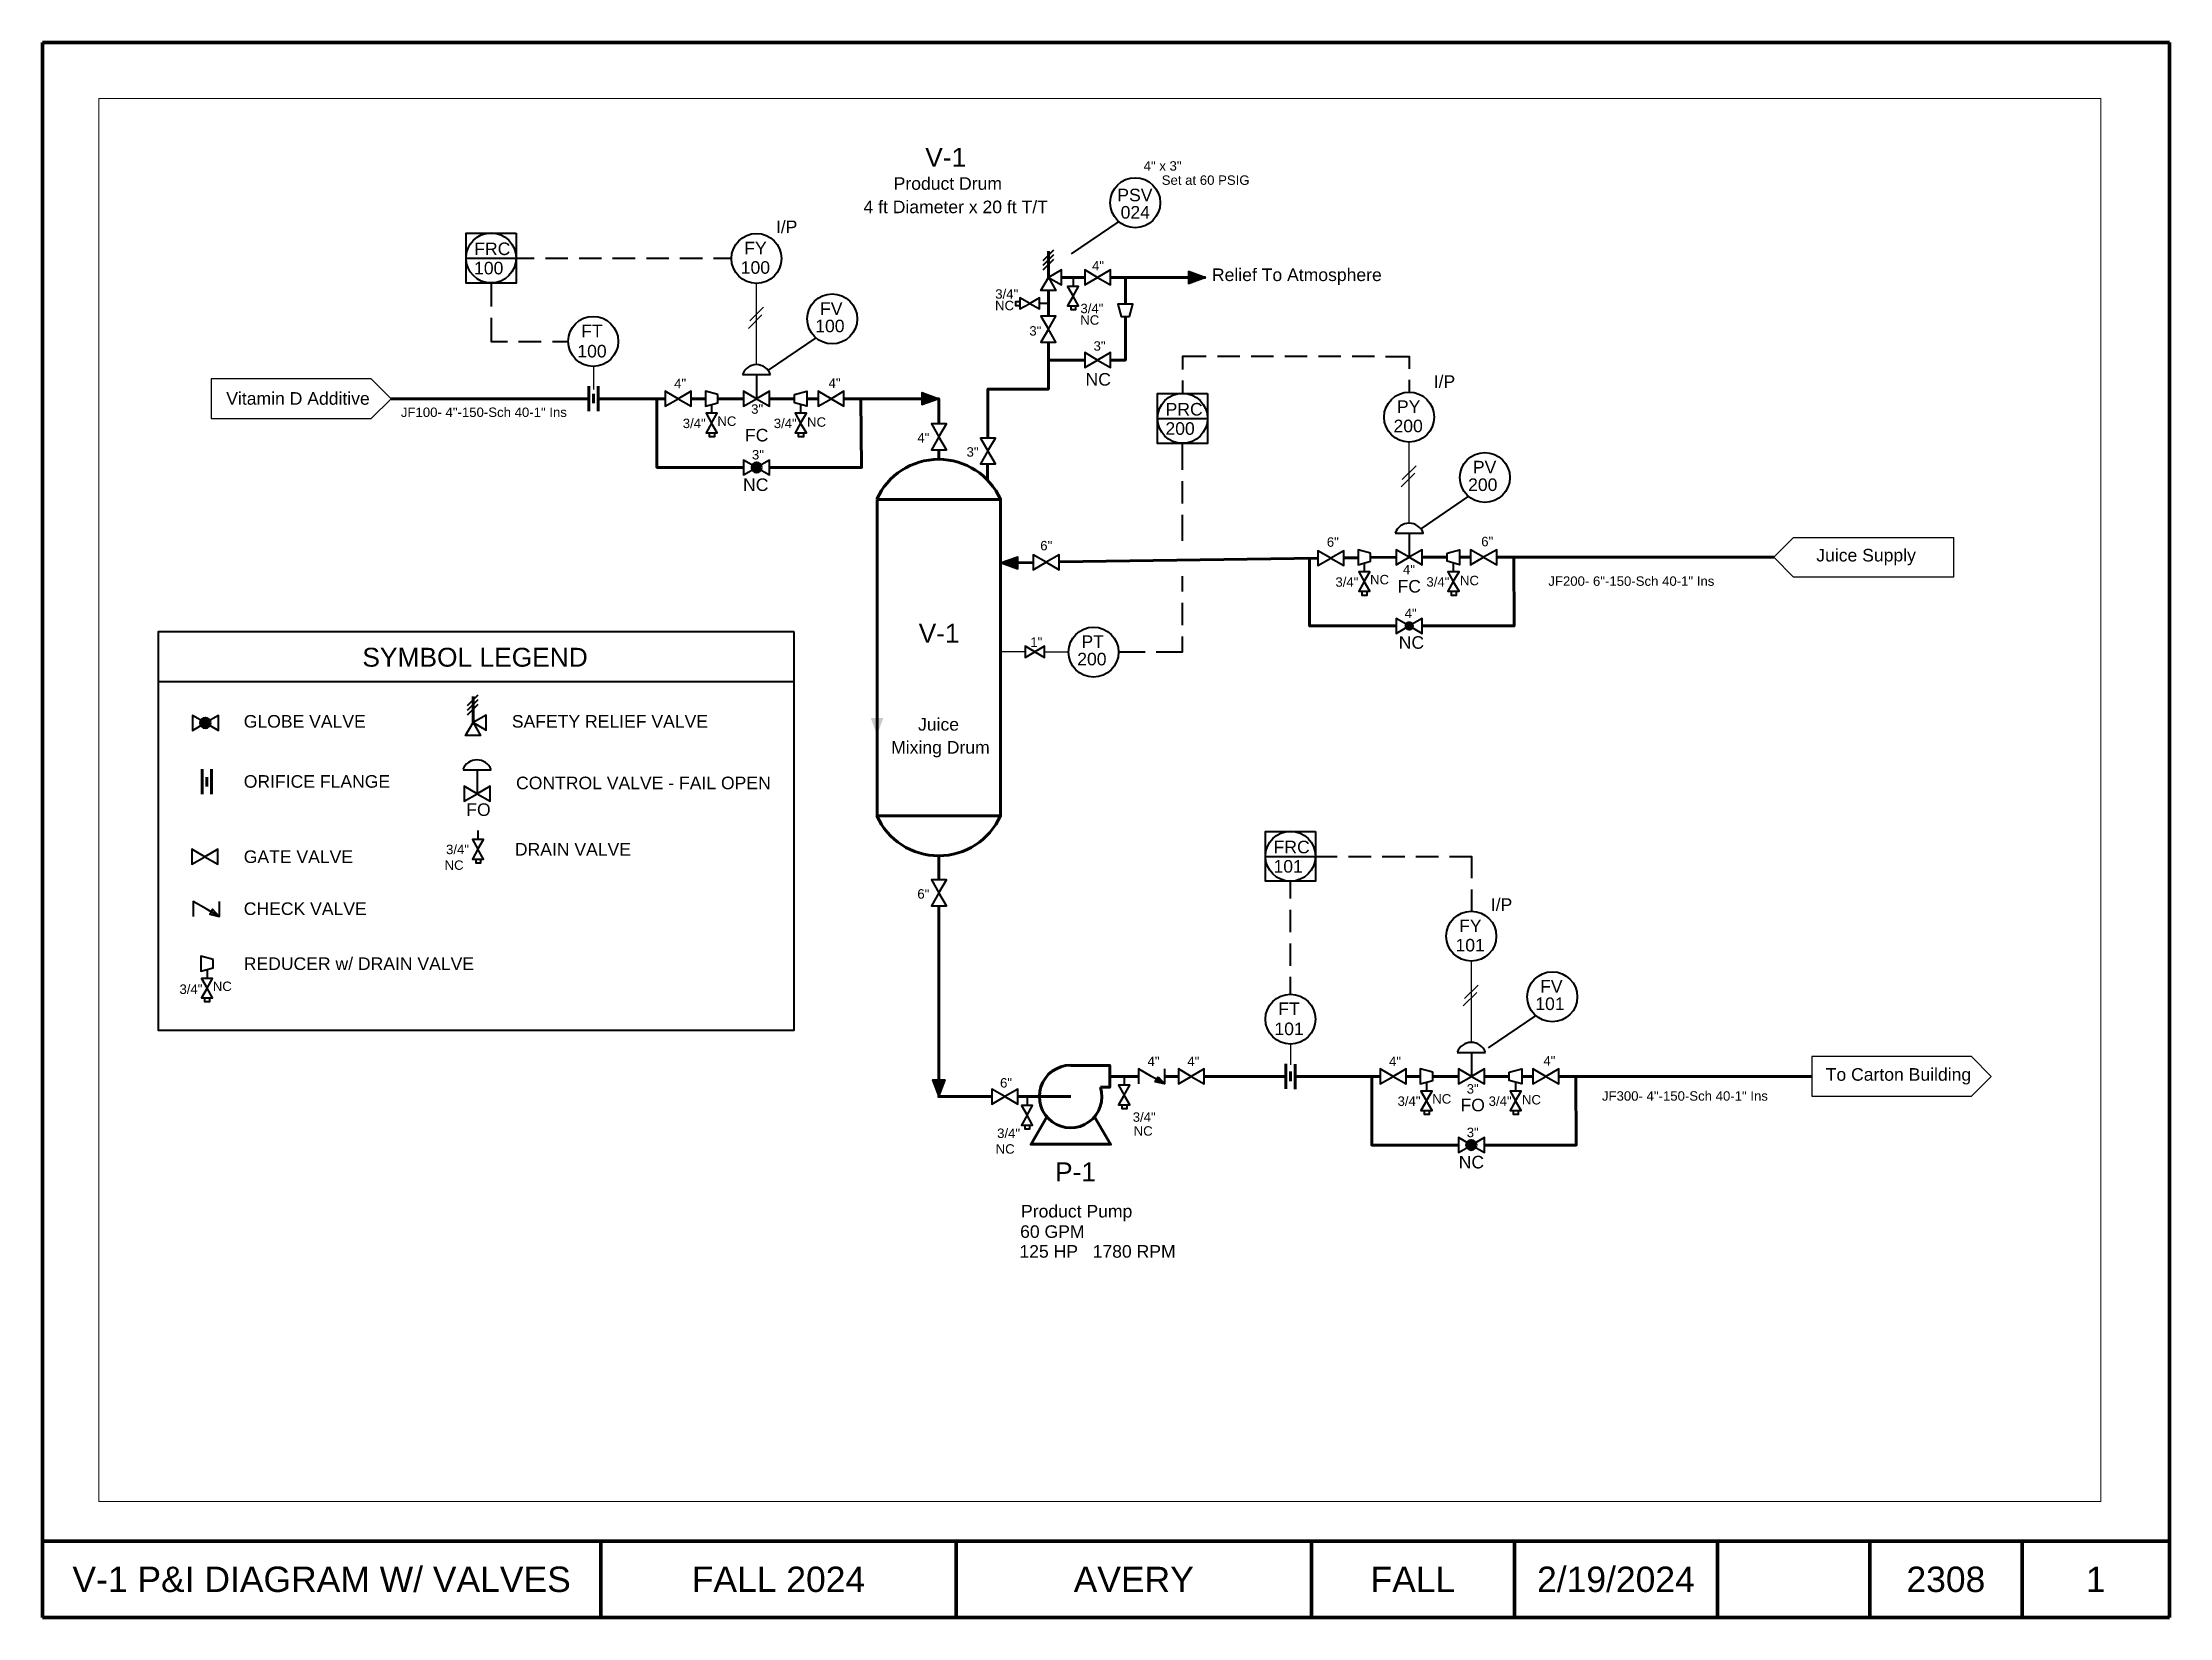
# Paper-space layout '1' of a CAD drawing. Header units: inches. Extents: x 0 to 10.5, y 0.1 to 7.8.
# The model-space entities are those that its viewports show. They can reach past a viewport. Long polylines and large blocks are cut down to what shows.
import ezdxf

# ---------------------------------------------------------------- set-up
doc = ezdxf.new("R2010")
doc.units = ezdxf.units.IN
doc.header["$MEASUREMENT"] = 0
for name, color, linetype, lineweight in [('Border', 5, 'Continuous', 80), ('Object', 1, 'Continuous', 60), ('Text', 7, 'Continuous', 30)]:
    doc.layers.add(name, color=color, linetype=linetype, lineweight=lineweight)
doc.layers.add('VP', color=8, linetype='Continuous', plot=False)
doc.styles.add('PDF ArialMT', font='arial.ttf')
doc.styles.get("Standard").update_dxf_attribs({"font": 'arial.ttf'})

msp = doc.modelspace()

# ---------------------------------------------------------------- hatches: boundary and pattern name
at = {"layer": 'Object'}
h = msp.add_hatch(color=256, dxfattribs=at)
h.dxf.hatch_style = 1
h.paths.add_polyline_path([(10.407, 12.347), (10.407, 12.286), (10.577, 12.286)])
h.paths.add_polyline_path([(10.577, 12.286), (10.407, 12.286), (10.407, 12.223)])
h.paths.add_polyline_path([(7.741, 11.135), (7.741, 11.072), (7.909, 11.072)])
h.paths.add_polyline_path([(7.909, 11.072), (7.741, 11.072), (7.741, 11.011)])
h = msp.add_hatch(color=256, dxfattribs=at)
h.dxf.hatch_style = 1
h.paths.add_polyline_path([(6.128, 10.408, 0.578671), (6.047, 10.408), (6.088, 10.385)])
h.paths.add_polyline_path([(6.047, 10.408, 0.131149), (6.041, 10.385, 0.131149), (6.047, 10.361), (6.088, 10.385)])
h.paths.add_polyline_path([(6.088, 10.385), (6.047, 10.361, 0.578671), (6.128, 10.361)])
h.paths.add_polyline_path([(6.134, 10.385, 0.131149), (6.128, 10.408), (6.088, 10.385), (6.128, 10.361, 0.131149)])
h = msp.add_hatch(color=256, dxfattribs=at)
h.dxf.hatch_style = 1
h.paths.add_polyline_path([(8.699, 9.491), (8.528, 9.43), (8.699, 9.432)])
h.paths.add_polyline_path([(8.699, 9.43), (8.699, 9.432), (8.528, 9.43), (8.699, 9.368)])
h = msp.add_hatch(color=256, dxfattribs=at)
h.dxf.hatch_style = 1
h.paths.add_polyline_path([(0.534, 7.853), (0.575, 7.829), (0.617, 7.853, 0.577001)])
h.paths.add_polyline_path([(0.617, 7.853), (0.575, 7.829), (0.616, 7.805, 0.133336), (0.623, 7.829, 0.131149)])
h.paths.add_polyline_path([(0.575, 7.829), (0.534, 7.805, 0.571269), (0.616, 7.805)])
h.paths.add_polyline_path([(0.575, 7.829), (0.534, 7.853, 0.132423), (0.527, 7.829, 0.134623), (0.534, 7.805)])
h = msp.add_hatch(color=256, dxfattribs=at)
h.dxf.hatch_style = 1
h.paths.add_polyline_path([(0.648, 5.966), (0.634, 5.94), (0.713, 5.894)])
h.paths.add_polyline_path([(0.634, 5.94), (0.62, 5.915), (0.713, 5.894)])
h.paths.add_polyline_path([(7.292, 7.877), (7.23, 7.877), (7.292, 7.708)])
h.paths.add_polyline_path([(7.354, 7.877), (7.292, 7.877), (7.292, 7.708)])
h = msp.add_hatch(color=256, dxfattribs=at)
h.dxf.hatch_style = 1
h.paths.add_polyline_path([(10.102, 4.29), (10.088, 4.265), (10.166, 4.22)])
h.paths.add_polyline_path([(10.088, 4.265), (10.073, 4.239), (10.166, 4.22)])
h = msp.add_hatch(color=256, dxfattribs=at)
h.dxf.hatch_style = 1
h.paths.add_polyline_path([(13.276, 3.63, 0.578671), (13.195, 3.63), (13.236, 3.607)])
h.paths.add_polyline_path([(13.195, 3.63, 0.133171), (13.188, 3.607, 0.135389), (13.195, 3.583), (13.236, 3.607)])
h.paths.add_polyline_path([(13.276, 3.583), (13.236, 3.607), (13.195, 3.583, 0.572947)])
h.paths.add_polyline_path([(13.276, 3.63), (13.236, 3.607), (13.276, 3.583, 0.131284), (13.282, 3.607, 0.129128)])

# ---------------------------------------------------------------- linework, layer by layer
at = {"layer": 'Object', "lineweight": 40}
for points in [[(9.709, 12.845), (9.232, 12.52)], [(8.953, 12.456), (9.059, 12.562)], [(3.184, 12.478), (3.683, 12.478), (3.864, 12.478)], [(3.976, 12.478), (4.2, 12.478)], [(4.312, 12.478), (4.536, 12.478)], [(4.648, 12.478), (4.873, 12.478)], [(4.985, 12.478), (5.209, 12.478)], [(5.321, 12.478), (5.545, 12.478)], [(5.657, 12.478), (5.836, 12.478)], [(8.953, 12.408), (9.059, 12.514)], [(8.953, 12.362), (9.059, 12.468)], [(3.433, 12.229), (3.433, 11.993)], [(9.252, 12.286), (9.252, 12.196)], [(9.005, 12.026), (8.917, 12.026)], [(3.433, 11.881), (3.433, 11.644), (3.596, 11.644)], [(3.708, 11.644), (3.932, 11.644)], [(4.045, 11.644), (4.206, 11.644)], [(6.679, 11.682), (6.203, 11.358)], [(10.585, 11.496), (10.348, 11.496), (10.348, 11.366)], [(10.921, 11.496), (10.697, 11.496)], [(11.257, 11.496), (11.033, 11.496)], [(11.593, 11.496), (11.369, 11.496)], [(11.93, 11.496), (11.706, 11.496)], [(12.266, 11.496), (12.042, 11.496)], [(12.378, 11.496), (12.614, 11.496), (12.614, 11.372)], [(5.947, 11.313), (6.228, 11.313)], [(6.088, 11.313), (6.088, 11.072), (6.218, 10.997), (6.218, 11.148), (6.088, 11.072), (5.958, 11.148), (5.958, 10.997), (6.088, 11.072)], [(10.348, 11.254), (10.348, 11.124)], [(12.614, 11.26), (12.614, 11.138)], [(5.638, 11.015), (5.638, 10.926)], [(6.528, 11.015), (6.528, 10.926)], [(10.097, 10.875), (10.598, 10.875)], [(10.348, 10.869), (10.348, 10.875)], [(10.348, 10.361), (10.348, 10.624)], [(6.064, 10.385), (6.11, 10.385)], [(10.348, 10.024), (10.348, 10.249)], [(13.206, 10.096), (12.729, 9.772)], [(10.348, 9.649), (10.348, 9.912)], [(12.614, 9.727), (12.614, 9.486), (12.744, 9.412), (12.744, 9.561), (12.614, 9.486), (12.484, 9.561), (12.484, 9.412), (12.614, 9.486)], [(12.164, 9.43), (12.164, 9.34)], [(13.055, 9.43), (13.055, 9.34)], [(10.348, 9.143), (10.348, 9.298)], [(10.348, 8.806), (10.348, 9.031)], [(12.59, 8.799), (12.638, 8.799)], [(9.709, 8.539), (9.972, 8.539)], [(10.084, 8.539), (10.348, 8.539), (10.348, 8.694)], [(0.107, 8.242), (6.459, 8.242)], [(3.198, 8.003), (3.304, 8.109)], [(3.198, 7.956), (3.304, 8.063)], [(3.198, 7.91), (3.304, 8.016)], [(0.553, 7.829), (0.599, 7.829)], [(3.152, 7.36), (3.434, 7.36)], [(3.292, 7.36), (3.292, 7.121), (3.422, 7.046), (3.422, 7.196), (3.292, 7.121), (3.164, 7.196), (3.164, 7.046), (3.292, 7.121)], [(3.301, 6.752), (3.301, 6.662)], [(11.178, 6.494), (11.677, 6.494), (11.895, 6.494)], [(12.007, 6.494), (12.232, 6.494)], [(12.344, 6.494), (12.569, 6.494)], [(12.681, 6.494), (12.906, 6.494)], [(13.018, 6.494), (13.236, 6.494), (13.236, 6.276)], [(11.428, 6.073), (11.428, 6.245)], [(0.713, 6.043), (0.713, 5.894), (0.648, 5.966), (0.62, 5.915), (0.713, 5.894), (0.584, 5.969), (0.454, 6.043), (0.454, 5.894)], [(11.428, 5.737), (11.428, 5.961)], [(13.236, 6.164), (13.236, 5.944)], [(11.428, 5.4), (11.428, 5.624)], [(0.592, 5.362), (0.592, 5.274)], [(11.428, 5.115), (11.428, 5.288)], [(13.879, 4.903), (13.402, 4.578)], [(13.095, 4.533), (13.376, 4.533)], [(13.236, 4.533), (13.236, 4.294), (13.366, 4.22), (13.366, 4.369), (13.236, 4.294), (13.106, 4.369), (13.106, 4.22), (13.236, 4.294)], [(9.763, 4.294), (9.763, 4.205)], [(10.166, 4.369), (10.166, 4.22), (10.038, 4.294), (9.908, 4.369), (9.908, 4.22)], [(8.793, 4.091), (8.793, 4.001)], [(12.786, 4.236), (12.786, 4.146)], [(13.677, 4.236), (13.677, 4.146)], [(13.212, 3.607), (13.258, 3.607)]]:
    msp.add_lwpolyline(points, dxfattribs=at)
for points in [[(3.683, 12.729), (3.683, 12.229), (3.184, 12.229), (3.184, 12.729)], [(9.005, 12.286), (9.08, 12.156), (8.93, 12.156), (9.005, 12.286), (9.135, 12.211), (9.135, 12.36)], [(9.498, 12.286), (9.37, 12.36), (9.37, 12.211), (9.498, 12.286), (9.628, 12.211), (9.628, 12.36)], [(9.252, 12.099), (9.308, 12.196), (9.196, 12.196), (9.252, 12.099), (9.196, 12.002), (9.308, 12.002)], [(8.721, 12.046), (8.721, 12), (8.681, 12), (8.681, 12.046)], [(8.82, 12.026), (8.917, 11.97), (8.917, 12.082), (8.82, 12.026), (8.721, 12.082), (8.721, 11.97)], [(9.232, 12.002), (9.278, 12.002), (9.278, 11.961), (9.232, 11.961)], [(9.818, 11.893), (9.851, 12.018), (9.701, 12.018), (9.734, 11.893)], [(9.005, 11.767), (9.08, 11.897), (8.93, 11.897), (9.005, 11.767), (8.93, 11.637), (9.08, 11.637)], [(9.498, 11.458), (9.37, 11.534), (9.37, 11.383), (9.498, 11.458), (9.628, 11.383), (9.628, 11.534)], [(5.304, 11.072), (5.434, 10.997), (5.434, 11.148), (5.304, 11.072), (5.174, 11.148), (5.174, 10.997)], [(5.7, 11.114), (5.575, 11.148), (5.575, 10.997), (5.7, 11.032)], [(6.466, 11.114), (6.591, 11.148), (6.591, 10.997), (6.466, 11.032)], [(6.832, 11.072), (6.96, 10.997), (6.96, 11.148), (6.832, 11.072), (6.702, 11.148), (6.702, 10.997)], [(10.598, 11.124), (10.598, 10.624), (10.097, 10.624), (10.097, 11.124)], [(5.638, 10.828), (5.694, 10.926), (5.582, 10.926), (5.638, 10.828), (5.582, 10.731), (5.694, 10.731)], [(6.528, 10.828), (6.585, 10.926), (6.473, 10.926), (6.528, 10.828), (6.473, 10.731), (6.585, 10.731)], [(5.618, 10.731), (5.665, 10.731), (5.665, 10.691), (5.618, 10.691)], [(6.508, 10.731), (6.555, 10.731), (6.555, 10.691), (6.508, 10.691)], [(7.909, 10.692), (7.986, 10.822), (7.835, 10.822), (7.909, 10.692), (7.835, 10.562), (7.986, 10.562)], [(8.401, 10.55), (8.476, 10.679), (8.326, 10.679), (8.401, 10.55), (8.326, 10.42), (8.476, 10.42)], [(6.088, 10.385), (6.218, 10.31), (6.218, 10.459), (6.088, 10.385), (5.958, 10.459), (5.958, 10.31)], [(8.982, 9.436), (9.113, 9.361), (9.113, 9.51), (8.982, 9.436), (8.852, 9.51), (8.852, 9.361)], [(11.831, 9.477), (11.961, 9.403), (11.961, 9.552), (11.831, 9.477), (11.701, 9.552), (11.701, 9.403)], [(12.227, 9.528), (12.103, 9.561), (12.103, 9.412), (12.227, 9.446)], [(12.994, 9.528), (13.118, 9.561), (13.118, 9.412), (12.994, 9.446)], [(13.358, 9.486), (13.489, 9.412), (13.489, 9.561), (13.358, 9.486), (13.228, 9.561), (13.228, 9.412)], [(12.164, 9.243), (12.221, 9.34), (12.109, 9.34), (12.164, 9.243), (12.109, 9.146), (12.221, 9.146)], [(13.055, 9.243), (13.112, 9.34), (13, 9.34), (13.055, 9.243), (13, 9.146), (13.112, 9.146)], [(12.145, 9.146), (12.191, 9.146), (12.191, 9.105), (12.145, 9.105)], [(13.036, 9.146), (13.082, 9.146), (13.082, 9.105), (13.036, 9.105)], [(6.459, 8.743), (6.459, 4.751), (0.107, 4.751), (0.107, 8.743)], [(12.614, 8.799), (12.744, 8.724), (12.744, 8.874), (12.614, 8.799), (12.484, 8.874), (12.484, 8.724)], [(8.869, 8.539), (8.966, 8.484), (8.966, 8.596), (8.869, 8.539), (8.772, 8.596), (8.772, 8.484)], [(0.575, 7.829), (0.705, 7.753), (0.705, 7.904), (0.575, 7.829), (0.447, 7.904), (0.447, 7.753)], [(3.252, 7.832), (3.327, 7.704), (3.177, 7.704), (3.252, 7.832), (3.382, 7.758), (3.382, 7.907)], [(3.301, 6.565), (3.358, 6.662), (3.246, 6.662), (3.301, 6.565), (3.246, 6.468), (3.358, 6.468)], [(11.677, 6.744), (11.677, 6.245), (11.178, 6.245), (11.178, 6.744)], [(0.571, 6.49), (0.701, 6.416), (0.701, 6.565), (0.571, 6.49), (0.441, 6.565), (0.441, 6.416)], [(3.282, 6.468), (3.328, 6.468), (3.328, 6.426), (3.282, 6.426)], [(7.909, 6.128), (7.986, 6.258), (7.835, 6.258), (7.909, 6.128), (7.835, 6), (7.986, 6)], [(0.653, 5.462), (0.529, 5.495), (0.529, 5.345), (0.653, 5.378)], [(0.592, 5.175), (0.647, 5.274), (0.535, 5.274), (0.592, 5.175), (0.535, 5.078), (0.647, 5.078)], [(0.571, 5.078), (0.617, 5.078), (0.617, 5.038), (0.571, 5.038)], [(10.102, 4.29), (10.166, 4.22), (10.073, 4.239)], [(10.435, 4.294), (10.565, 4.22), (10.565, 4.369), (10.435, 4.294), (10.307, 4.369), (10.307, 4.22)], [(12.453, 4.294), (12.583, 4.22), (12.583, 4.369), (12.453, 4.294), (12.323, 4.369), (12.323, 4.22)], [(12.849, 4.335), (12.723, 4.369), (12.723, 4.22), (12.849, 4.252)], [(13.614, 4.335), (13.74, 4.369), (13.74, 4.22), (13.614, 4.252)], [(13.98, 4.294), (14.11, 4.22), (14.11, 4.369), (13.98, 4.294), (13.85, 4.369), (13.85, 4.22)], [(8.57, 4.091), (8.7, 4.016), (8.7, 4.166), (8.57, 4.091), (8.44, 4.166), (8.44, 4.016)], [(9.763, 4.107), (9.819, 4.205), (9.707, 4.205), (9.763, 4.107), (9.707, 4.01), (9.819, 4.01)], [(12.786, 4.049), (12.843, 4.146), (12.731, 4.146), (12.786, 4.049), (12.731, 3.952), (12.843, 3.952)], [(13.677, 4.049), (13.734, 4.146), (13.622, 4.146), (13.677, 4.049), (13.622, 3.952), (13.734, 3.952)], [(8.793, 3.904), (8.848, 4.001), (8.736, 4.001), (8.793, 3.904), (8.736, 3.807), (8.848, 3.807)], [(9.743, 4.01), (9.79, 4.01), (9.79, 3.97), (9.743, 3.97)], [(12.767, 3.952), (12.813, 3.952), (12.813, 3.912), (12.767, 3.912)], [(13.657, 3.952), (13.704, 3.952), (13.704, 3.912), (13.657, 3.912)], [(8.772, 3.807), (8.818, 3.807), (8.818, 3.767), (8.772, 3.767)], [(13.236, 3.607), (13.366, 3.531), (13.366, 3.682), (13.236, 3.607), (13.106, 3.682), (13.106, 3.531)]]:
    msp.add_lwpolyline(points, close=True, dxfattribs=at)
at = {"layer": 'Object', "lineweight": 60}
for points in [[(9.005, 12.286), (9.005, 12.547)], [(9.005, 11.897), (9.005, 12.156)], [(9.135, 12.286), (9.37, 12.286)], [(9.628, 12.286), (10.577, 12.286)], [(9.776, 12.018), (9.776, 12.286)], [(9.628, 11.458), (9.776, 11.458), (9.776, 11.893)], [(8.401, 10.679), (8.401, 11.168), (9.005, 11.168), (9.005, 11.637)], [(9.005, 11.458), (9.37, 11.458)], [(4.411, 11.072), (2.432, 11.072)], [(4.411, 11.199), (4.411, 10.948)], [(4.456, 11.12), (4.456, 11.026)], [(4.502, 11.198), (4.502, 10.947)], [(4.751, 11.072), (4.502, 11.072), (5.174, 11.072)], [(5.091, 11.072), (5.091, 10.385), (5.958, 10.385)], [(5.575, 11.072), (5.434, 11.072)], [(5.958, 11.072), (5.7, 11.072)], [(6.218, 11.072), (6.466, 11.072)], [(6.218, 10.385), (7.137, 10.385), (7.131, 11.072)], [(6.591, 11.072), (6.702, 11.072)], [(6.96, 11.072), (7.909, 11.072), (7.909, 10.822)], [(7.909, 10.465), (7.909, 10.562)], [(8.397, 10.259), (8.397, 10.42)], [(8.852, 9.434), (8.528, 9.43)], [(11.701, 9.476), (9.113, 9.439)], [(11.617, 9.474), (11.617, 8.799), (12.484, 8.799)], [(12.103, 9.482), (11.961, 9.479)], [(12.484, 9.486), (12.227, 9.483)], [(12.744, 9.486), (12.994, 9.486)], [(12.744, 8.799), (13.663, 8.799), (13.659, 9.486)], [(13.118, 9.486), (13.228, 9.486)], [(13.489, 9.486), (16.259, 9.486)], [(3.252, 7.832), (3.252, 8.094)], [(0.544, 7.368), (0.544, 7.118)], [(0.59, 7.288), (0.59, 7.194)], [(0.635, 7.366), (0.635, 7.115)], [(7.909, 6.499), (7.909, 6.258)], [(8.44, 4.091), (7.909, 4.091), (7.909, 6)], [(9.229, 4.403), (9.619, 4.403), (9.619, 4.185), (9.528, 4.185)], [(9.619, 4.294), (9.908, 4.294)], [(10.166, 4.294), (10.307, 4.294)], [(10.565, 4.294), (11.381, 4.294)], [(11.381, 4.418), (11.381, 4.169)], [(11.428, 4.341), (11.428, 4.246)], [(11.474, 4.417), (11.474, 4.167)], [(11.474, 4.294), (12.323, 4.294)], [(12.239, 4.294), (12.239, 3.607), (13.106, 3.607)], [(12.583, 4.294), (12.723, 4.294)], [(12.849, 4.294), (13.106, 4.294)], [(13.366, 4.294), (13.614, 4.294)], [(13.366, 3.607), (14.285, 3.607), (14.279, 4.294)], [(13.74, 4.294), (13.85, 4.294)], [(14.11, 4.294), (16.639, 4.294)], [(9.229, 4.091), (8.7, 4.091)], [(8.991, 3.889), (8.833, 3.614), (9.627, 3.614), (9.468, 3.889)]]:
    msp.add_lwpolyline(points, dxfattribs=at)
at = {"layer": 'Object', "lineweight": 30}
for points in [[(10.407, 12.286), (10.407, 12.223), (10.577, 12.286), (10.407, 12.347)], [(7.741, 11.072), (7.741, 11.011), (7.909, 11.072), (7.741, 11.135)], [(8.699, 9.43), (8.699, 9.368), (8.528, 9.43), (8.699, 9.491)], [(7.909, 4.26), (7.972, 4.26), (7.909, 4.091), (7.848, 4.26)]]:
    msp.add_lwpolyline(points, close=True, dxfattribs=at)
at = {"layer": 'Object', "lineweight": 25}
for points in [[(6.088, 11.411), (6.088, 12.224)], [(6.005, 11.776), (6.141, 11.912)], [(6.019, 11.851), (6.155, 11.987)], [(4.456, 11.395), (4.456, 11.166)], [(12.614, 9.826), (12.614, 10.639)], [(12.534, 10.19), (12.67, 10.326)], [(12.545, 10.265), (12.683, 10.401)], [(8.772, 8.539), (8.528, 8.539)], [(9.208, 8.537), (8.966, 8.537)], [(13.236, 4.632), (13.236, 5.445)], [(13.154, 4.998), (13.291, 5.134)], [(13.167, 5.071), (13.303, 5.207)], [(11.428, 4.616), (11.428, 4.409)]]:
    msp.add_lwpolyline(points, dxfattribs=at)
for points in [[(0.634, 10.873), (2.233, 10.873), (2.432, 11.072), (2.233, 11.272), (0.634, 11.272)], [(18.057, 9.288), (16.458, 9.288), (16.259, 9.486), (16.458, 9.685), (18.057, 9.685)], [(16.639, 4.096), (18.237, 4.096), (18.435, 4.294), (18.237, 4.493), (16.639, 4.493)]]:
    msp.add_lwpolyline(points, close=True, dxfattribs=at)
at = {"layer": 'Object', "lineweight": 60}
msp.add_lwpolyline([(7.292, 10.065), (8.528, 10.065), (8.528, 6.899), (7.292, 6.899)], close=True, dxfattribs=at)
at = {"layer": 'Object', "lineweight": 40}
msp.add_lwpolyline([(12.474, 9.727), (12.755, 9.727, 0.69813), (12.472, 9.728)], format="xyb", dxfattribs=at)
for centre in [(9.874, 13.033), (3.432, 12.48), (6.086, 12.475), (6.844, 11.87), (4.454, 11.646), (10.347, 10.876), (12.613, 10.889), (13.371, 10.284), (9.457, 8.538), (11.426, 6.495), (13.235, 5.696), (14.045, 5.09), (11.426, 4.866)]:
    msp.add_circle(centre, 0.25, dxfattribs=at)
at = {"layer": 'Object'}
for centre, radius in [((6.088, 10.385), 0.0463), ((0.575, 7.829), 0.0478), ((13.235, 3.607), 0.0468)]:
    msp.add_circle(centre, radius, dxfattribs=at)
at = {"layer": 'Object', "lineweight": 40}
for centre in [(6.086, 11.263), (3.291, 7.31), (13.235, 4.484)]:
    msp.add_arc(centre, 0.15, 20.1599, 159.8401, dxfattribs=at)
at = {"layer": 'Object', "lineweight": 60}
for centre, radius, start, end in [((7.908, 9.788), 0.678, 24.2413, 155.7587), ((7.908, 7.178), 0.678, 204.2413, 335.7587), ((9.228, 4.092), 0.313, 90, 17.4902)]:
    msp.add_arc(centre, radius, start, end, dxfattribs=at)
at = {"layer": 'Object', "transparency": 33554559}
for points in [[(10.407, 12.347), (10.577, 12.286), (10.407, 12.286)], [(10.577, 12.286), (10.407, 12.286), (10.407, 12.223)], [(7.741, 11.135), (7.909, 11.072), (7.741, 11.072)], [(7.909, 11.072), (7.741, 11.072), (7.741, 11.011)], [(8.699, 9.491), (8.699, 9.43), (8.528, 9.43)], [(8.699, 9.43), (8.528, 9.43), (8.699, 9.368)], [(12.569, 8.814), (12.568, 8.799), (12.614, 8.799)], [(12.568, 8.799), (12.614, 8.799), (12.569, 8.784)], [(12.614, 8.799), (12.577, 8.827), (12.569, 8.814)], [(12.614, 8.799), (12.569, 8.784), (12.577, 8.772)], [(12.587, 8.838), (12.614, 8.799), (12.577, 8.827)], [(12.577, 8.772), (12.587, 8.761), (12.614, 8.799)], [(12.599, 8.844), (12.587, 8.838), (12.614, 8.799)], [(12.587, 8.761), (12.614, 8.799), (12.599, 8.754)], [(12.614, 8.799), (12.614, 8.847), (12.599, 8.844)], [(12.614, 8.799), (12.599, 8.754), (12.614, 8.753)], [(12.629, 8.844), (12.614, 8.799), (12.614, 8.847)], [(12.641, 8.838), (12.629, 8.844), (12.614, 8.799)], [(12.614, 8.799), (12.652, 8.827), (12.641, 8.838)], [(12.659, 8.814), (12.614, 8.799), (12.652, 8.827)], [(12.661, 8.799), (12.659, 8.814), (12.614, 8.799)], [(12.614, 8.753), (12.629, 8.754), (12.614, 8.799)], [(12.629, 8.754), (12.614, 8.799), (12.641, 8.761)], [(12.614, 8.799), (12.641, 8.761), (12.652, 8.772)], [(12.652, 8.772), (12.659, 8.784), (12.614, 8.799)], [(12.659, 8.784), (12.614, 8.799), (12.661, 8.799)], [(7.848, 4.26), (7.972, 4.26), (7.909, 4.091)], [(10.087, 4.264), (10.132, 4.239), (10.073, 4.239)], [(10.102, 4.29), (10.126, 4.264), (10.087, 4.264)], [(10.087, 4.264), (10.132, 4.239), (10.148, 4.239)], [(10.087, 4.264), (10.126, 4.264), (10.148, 4.239)], [(10.132, 4.239), (10.073, 4.239), (10.166, 4.22)], [(10.132, 4.239), (10.148, 4.239), (10.166, 4.22)], [(13.191, 3.62), (13.188, 3.607), (13.236, 3.607)], [(13.236, 3.607), (13.197, 3.634), (13.191, 3.62)], [(13.208, 3.644), (13.236, 3.607), (13.197, 3.634)], [(13.221, 3.65), (13.208, 3.644), (13.236, 3.607)], [(13.236, 3.607), (13.236, 3.653), (13.221, 3.65)], [(13.249, 3.65), (13.236, 3.607), (13.236, 3.653)], [(13.263, 3.644), (13.249, 3.65), (13.236, 3.607)], [(13.236, 3.607), (13.273, 3.634), (13.263, 3.644)], [(13.281, 3.62), (13.236, 3.607), (13.273, 3.634)], [(13.282, 3.607), (13.281, 3.62), (13.236, 3.607)], [(13.188, 3.607), (13.236, 3.607), (13.191, 3.592)], [(13.236, 3.607), (13.191, 3.592), (13.197, 3.578)], [(13.197, 3.578), (13.208, 3.568), (13.236, 3.607)], [(13.208, 3.568), (13.236, 3.607), (13.221, 3.562)], [(13.236, 3.607), (13.221, 3.562), (13.236, 3.559)], [(13.236, 3.559), (13.249, 3.562), (13.236, 3.607)], [(13.249, 3.562), (13.236, 3.607), (13.263, 3.568)], [(13.236, 3.607), (13.263, 3.568), (13.273, 3.578)], [(13.273, 3.578), (13.281, 3.592), (13.236, 3.607)], [(13.281, 3.592), (13.236, 3.607), (13.282, 3.607)]]:
    msp.add_solid(points, dxfattribs=at)

# ---------------------------------------------------------------- texts
at = {"layer": 'Text', "attachment_point": 4, "style": 'PDF ArialMT'}
for s, insert, char_height in [('V-1', (7.774, 13.487), 0.1886), ('4" x 3"', (9.958, 13.4), 0.0943), ('Product Drum', (7.458, 13.224), 0.12573), ('Set at 60 PSIG', (10.139, 13.258), 0.0943), ('4 ft Diameter x 20 ft T/T', (7.156, 12.99), 0.12573), ('PSV', (9.695, 13.109), 0.1257), ('024', (9.728, 12.936), 0.1257), ('I/P', (6.281, 12.791), 0.1257), ('FRC', (3.264, 12.571), 0.1257), ('FY', (5.964, 12.579), 0.1257), ('100', (3.262, 12.378), 0.1257), ('100', (5.929, 12.384), 0.1257), ('4"', (9.442, 12.402), 0.0943), ('Relief To Atmosphere', (10.641, 12.293), 0.12573), ('3/4"', (8.474, 12.119), 0.0943), ('FV', (6.722, 11.973), 0.1257), ('NC', (8.472, 12.004), 0.0943), ('3/4"', (9.326, 11.974), 0.0943), ('FT', (4.334, 11.749), 0.1257), ('100', (6.674, 11.799), 0.1257), ('3"', (8.815, 11.75), 0.0943), ('NC', (9.324, 11.859), 0.0943), ('100', (4.295, 11.547), 0.1257), ('3"', (9.457, 11.599), 0.0943), ('4"', (6.807, 11.228), 0.0943), ('NC', (9.377, 11.265), 0.1257), ('I/P', (12.859, 11.243), 0.1257), ('Vitamin D Additive', (0.784, 11.074), 0.12573), ('4"', (5.263, 11.224), 0.0943), ('JF100- 4"-150-Sch 40-1" Ins', (2.53, 10.936), 0.0943), ('3/4"', (5.349, 10.825), 0.0943), ('NC', (5.695, 10.847), 0.0943), ('3"', (6.033, 10.968), 0.0943), ('3/4"', (6.259, 10.825), 0.0943), ('NC', (6.592, 10.838), 0.0943), ('PRC', (10.178, 10.966), 0.1257), ('200', (12.457, 10.799), 0.1257), ('PY', (12.491, 10.993), 0.1257), ('FC', (5.971, 10.707), 0.1257), ('4"', (7.695, 10.681), 0.0943), ('200', (10.176, 10.773), 0.1257), ('3"', (6.041, 10.511), 0.0943), ('3"', (8.187, 10.539), 0.0943), ('PV', (13.251, 10.388), 0.1257), ('NC', (5.952, 10.211), 0.1257), ('200', (13.203, 10.211), 0.1257), ('6"', (8.924, 9.602), 0.0943), ('6"', (11.79, 9.638), 0.0943), ('6"', (13.334, 9.643), 0.0943), ('Juice Supply', (16.685, 9.488), 0.12573), ('4"', (12.551, 9.363), 0.0943), ('3/4"', (11.876, 9.238), 0.0943), ('NC', (12.222, 9.262), 0.0943), ('FC', (12.497, 9.195), 0.1257), ('3/4"', (12.786, 9.239), 0.0943), ('NC', (13.121, 9.253), 0.0943), ('JF200- 6"-150-Sch 40-1" Ins', (14.005, 9.247), 0.0943), ('4"', (12.568, 8.925), 0.0943), ('V-1', (7.709, 8.727), 0.1875), ('SYMBOL LEGEND', (2.145, 8.485), 0.18859), ('1"', (8.824, 8.637), 0.0943), ('200', (9.294, 8.467), 0.1257), ('PT', (9.336, 8.642), 0.1257), ('NC', (12.509, 8.633), 0.1257), ('GLOBE VALVE', (0.959, 7.844), 0.12573), ('SAFETY RELIEF VALVE', (3.64, 7.844), 0.12573), ('Juice', (7.702, 7.814), 0.1257), ('Mixing Drum', (7.433, 7.566), 0.12573), ('ORIFICE FLANGE', (0.959, 7.243), 0.12573), ('CONTROL VALVE - FAIL OPEN', (3.682, 7.228), 0.12573), ('FO', (3.184, 6.961), 0.1257), ('3/4"', (2.982, 6.563), 0.0943), ('DRAIN VALVE', (3.67, 6.565), 0.12573), ('FRC', (11.258, 6.587), 0.1257), ('GATE VALVE', (0.959, 6.49), 0.1257), ('NC', (2.967, 6.406), 0.0943), ('101', (11.257, 6.394), 0.1257), ('CHECK VALVE', (0.959, 5.97), 0.12573), ('6"', (7.695, 6.118), 0.0943), ('I/P', (13.43, 6.011), 0.1257), ('FY', (13.113, 5.799), 0.1257), ('101', (13.077, 5.605), 0.1257), ('REDUCER w/ DRAIN VALVE', (0.959, 5.42), 0.12573), ('3/4"', (0.316, 5.165), 0.0943), ('NC', (0.649, 5.194), 0.0943), ('FV', (13.923, 5.194), 0.1257), ('FT', (11.305, 4.97), 0.1257), ('101', (13.875, 5.019), 0.1257), ('101', (11.266, 4.768), 0.1257), ('4"', (9.997, 4.444), 0.0943), ('4"', (10.396, 4.444), 0.0943), ('4"', (12.412, 4.444), 0.0943), ('4"', (13.956, 4.449), 0.0943), ('6"', (8.522, 4.228), 0.0943), ('To Carton Building', (16.779, 4.294), 0.12573), ('3/4"', (12.497, 4.045), 0.0943), ('NC', (12.844, 4.068), 0.0943), ('FO', (13.127, 4.006), 0.1257), ('3"', (13.189, 4.168), 0.0943), ('3/4"', (13.408, 4.045), 0.0943), ('NC', (13.741, 4.059), 0.0943), ('JF300- 4"-150-Sch 40-1" Ins', (14.541, 4.097), 0.0943), ('3/4"', (9.849, 3.886), 0.0943), ('NC', (8.478, 3.567), 0.0943), ('3/4"', (8.493, 3.724), 0.0943), ('NC', (9.858, 3.747), 0.0943), ('3"', (13.189, 3.732), 0.0943), ('P-1', (9.072, 3.339), 0.1886), ('NC', (13.109, 3.435), 0.1257), ('Product Pump', (8.732, 2.926), 0.12573), ('60 GPM', (8.723, 2.74), 0.1257), ('125 HP   1780 RPM', (8.716, 2.542), 0.12573)]:
    msp.add_mtext(s, dxfattribs=dict(at, insert=insert, char_height=char_height))

psp = doc.layouts.new('1')

# ---------------------------------------------------------------- linework, layer by layer
at = {"layer": 'Border'}
for p, q in [((0.008, 0.053), (0.008, 7.812)), ((0.008, 7.812), (10.484, 7.812)), ((10.484, 7.812), (10.484, 0.053)), ((0.008, 0.428), (10.484, 0.428)), ((2.758, 0.053), (2.758, 0.428)), ((4.508, 0.053), (4.508, 0.428)), ((6.258, 0.053), (6.258, 0.428)), ((7.258, 0.053), (7.258, 0.428)), ((8.258, 0.053), (8.258, 0.428)), ((9.008, 0.053), (9.008, 0.428)), ((9.758, 0.053), (9.758, 0.428)), ((0.008, 0.053), (10.484, 0.053))]:
    psp.add_line(p, q, dxfattribs=at)

# ---------------------------------------------------------------- texts
at = {"layer": 'Text', "char_height": 0.125, "attachment_point": 5}
for s, width, insert in [('V-1 P&I DIAGRAM W/ VALVES', 2.75, (1.383, 0.24)), ('FALL 2024', 1.75, (3.633, 0.24)), ('AVERY', 1.75, (5.383, 0.24)), ('FALL', 1, (6.758, 0.24)), ('2/19/2024', 1, (7.758, 0.24)), ('2308', 0.75, (9.383, 0.24)), ('1', 0.7258, (10.121, 0.24))]:
    psp.add_mtext_dynamic_manual_height_columns(s, width=width, gutter_width=0.625, heights=[0], dxfattribs=dict(at, insert=insert))

# ---------------------------------------------------------------- viewports
at = {"layer": 'VP'}
psp.add_viewport(center=(5.216, 4.08), size=(9.861, 6.91206), view_center_point=(9.52, 7.058), view_height=14.0342, dxfattribs=at)

doc.saveas('drawing.dxf')
